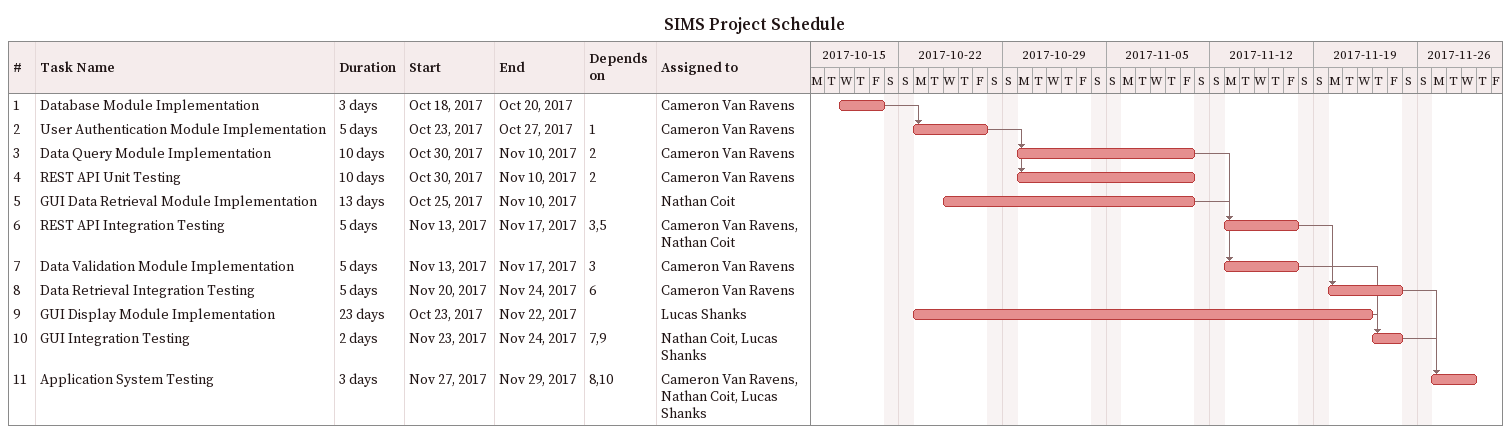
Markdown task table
SIMS Project Schedule

| ID | Task | Duration | Start | Finish | Predecessors | Resources |
|---|---|---|---|---|---|---|
| 1 | Database Module Implementation | 3d | 2017-10-18 | 2017-10-20 |  | Cameron Van Ravens |
| 2 | User Authentication Module Implementation | 5d | 2017-10-23 | 2017-10-27 | 1 | Cameron Van Ravens |
| 3 | Data Query Module Implementation | 10d | 2017-10-30 | 2017-11-10 | 2 | Cameron Van Ravens |
| 4 | REST API Unit Testing | 10d | 2017-10-30 | 2017-11-10 | 2 | Cameron Van Ravens |
| 5 | GUI Data Retrieval Module Implementation | 13d | 2017-10-25 | 2017-11-10 |  | Nathan Coit |
| 6 | REST API Integration Testing | 5d | 2017-11-13 | 2017-11-17 | 3, 5 | Cameron Van Ravens, Nathan Coit |
| 7 | Data Validation Module Implementation | 5d | 2017-11-13 | 2017-11-17 | 3 | Cameron Van Ravens |
| 8 | Data Retrieval Integration Testing | 5d | 2017-11-20 | 2017-11-24 | 6 | Cameron Van Ravens |
| 9 | GUI Display Module Implementation | 23d | 2017-10-23 | 2017-11-22 |  | Lucas Shanks |
| 10 | GUI Integration Testing | 2d | 2017-11-23 | 2017-11-24 | 7, 9 | Nathan Coit, Lucas Shanks |
| 11 | Application System Testing | 3d | 2017-11-27 | 2017-11-29 | 8, 10 | Cameron Van Ravens, Nathan Coit, Lucas Shanks |
